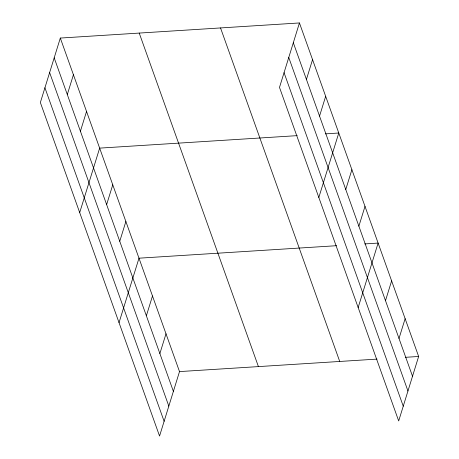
<?xml version="1.0" encoding="UTF-8"?>
<svg xmlns="http://www.w3.org/2000/svg" width="459" height="459" viewBox="0 0 459 459"><rect width="100%" height="100%" fill="white"/><g stroke="black" fill="none" stroke-linecap="round" stroke-linejoin="round"><path stroke-width="0.69" d="M60.313 38.063L40.358 102.523L159.554 436.05L179.509 371.589L60.313 38.063L299.446 22.95L418.642 356.477L398.687 420.937L279.491 87.411L299.446 22.95M67.301 94.537L73.423 74.748M80.411 131.228L86.539 111.439M79.694 212.592L99.649 148.125L297.208 135.64M106.637 204.599L112.759 184.811M119.747 241.291L125.875 221.502M119.03 322.654L138.985 258.188L336.545 245.703M146.369 315.775L152.491 295.986M159.875 353.573L166.003 333.785M306.428 79.424L312.556 59.636M319.539 116.116L325.666 96.327M318.821 197.479L338.776 133.012L325.391 133.862M345.765 189.487L351.892 169.698M358.875 226.178L365.003 206.389M358.158 307.541L378.113 243.075L364.727 243.924M385.497 300.662L391.625 280.874M399.009 338.461L405.131 318.672M179.509 371.589L377.069 359.099M405.257 357.32L418.642 356.477M293.318 42.739L412.515 376.26M288.751 57.478L407.953 391.005M284.052 72.671L403.249 406.192M220.532 27.936L339.729 361.462M139.226 33.077L258.423 366.598M54.191 57.851L173.387 391.372M49.624 72.591L168.82 406.117M44.925 87.784L164.121 421.305"/></g></svg>
